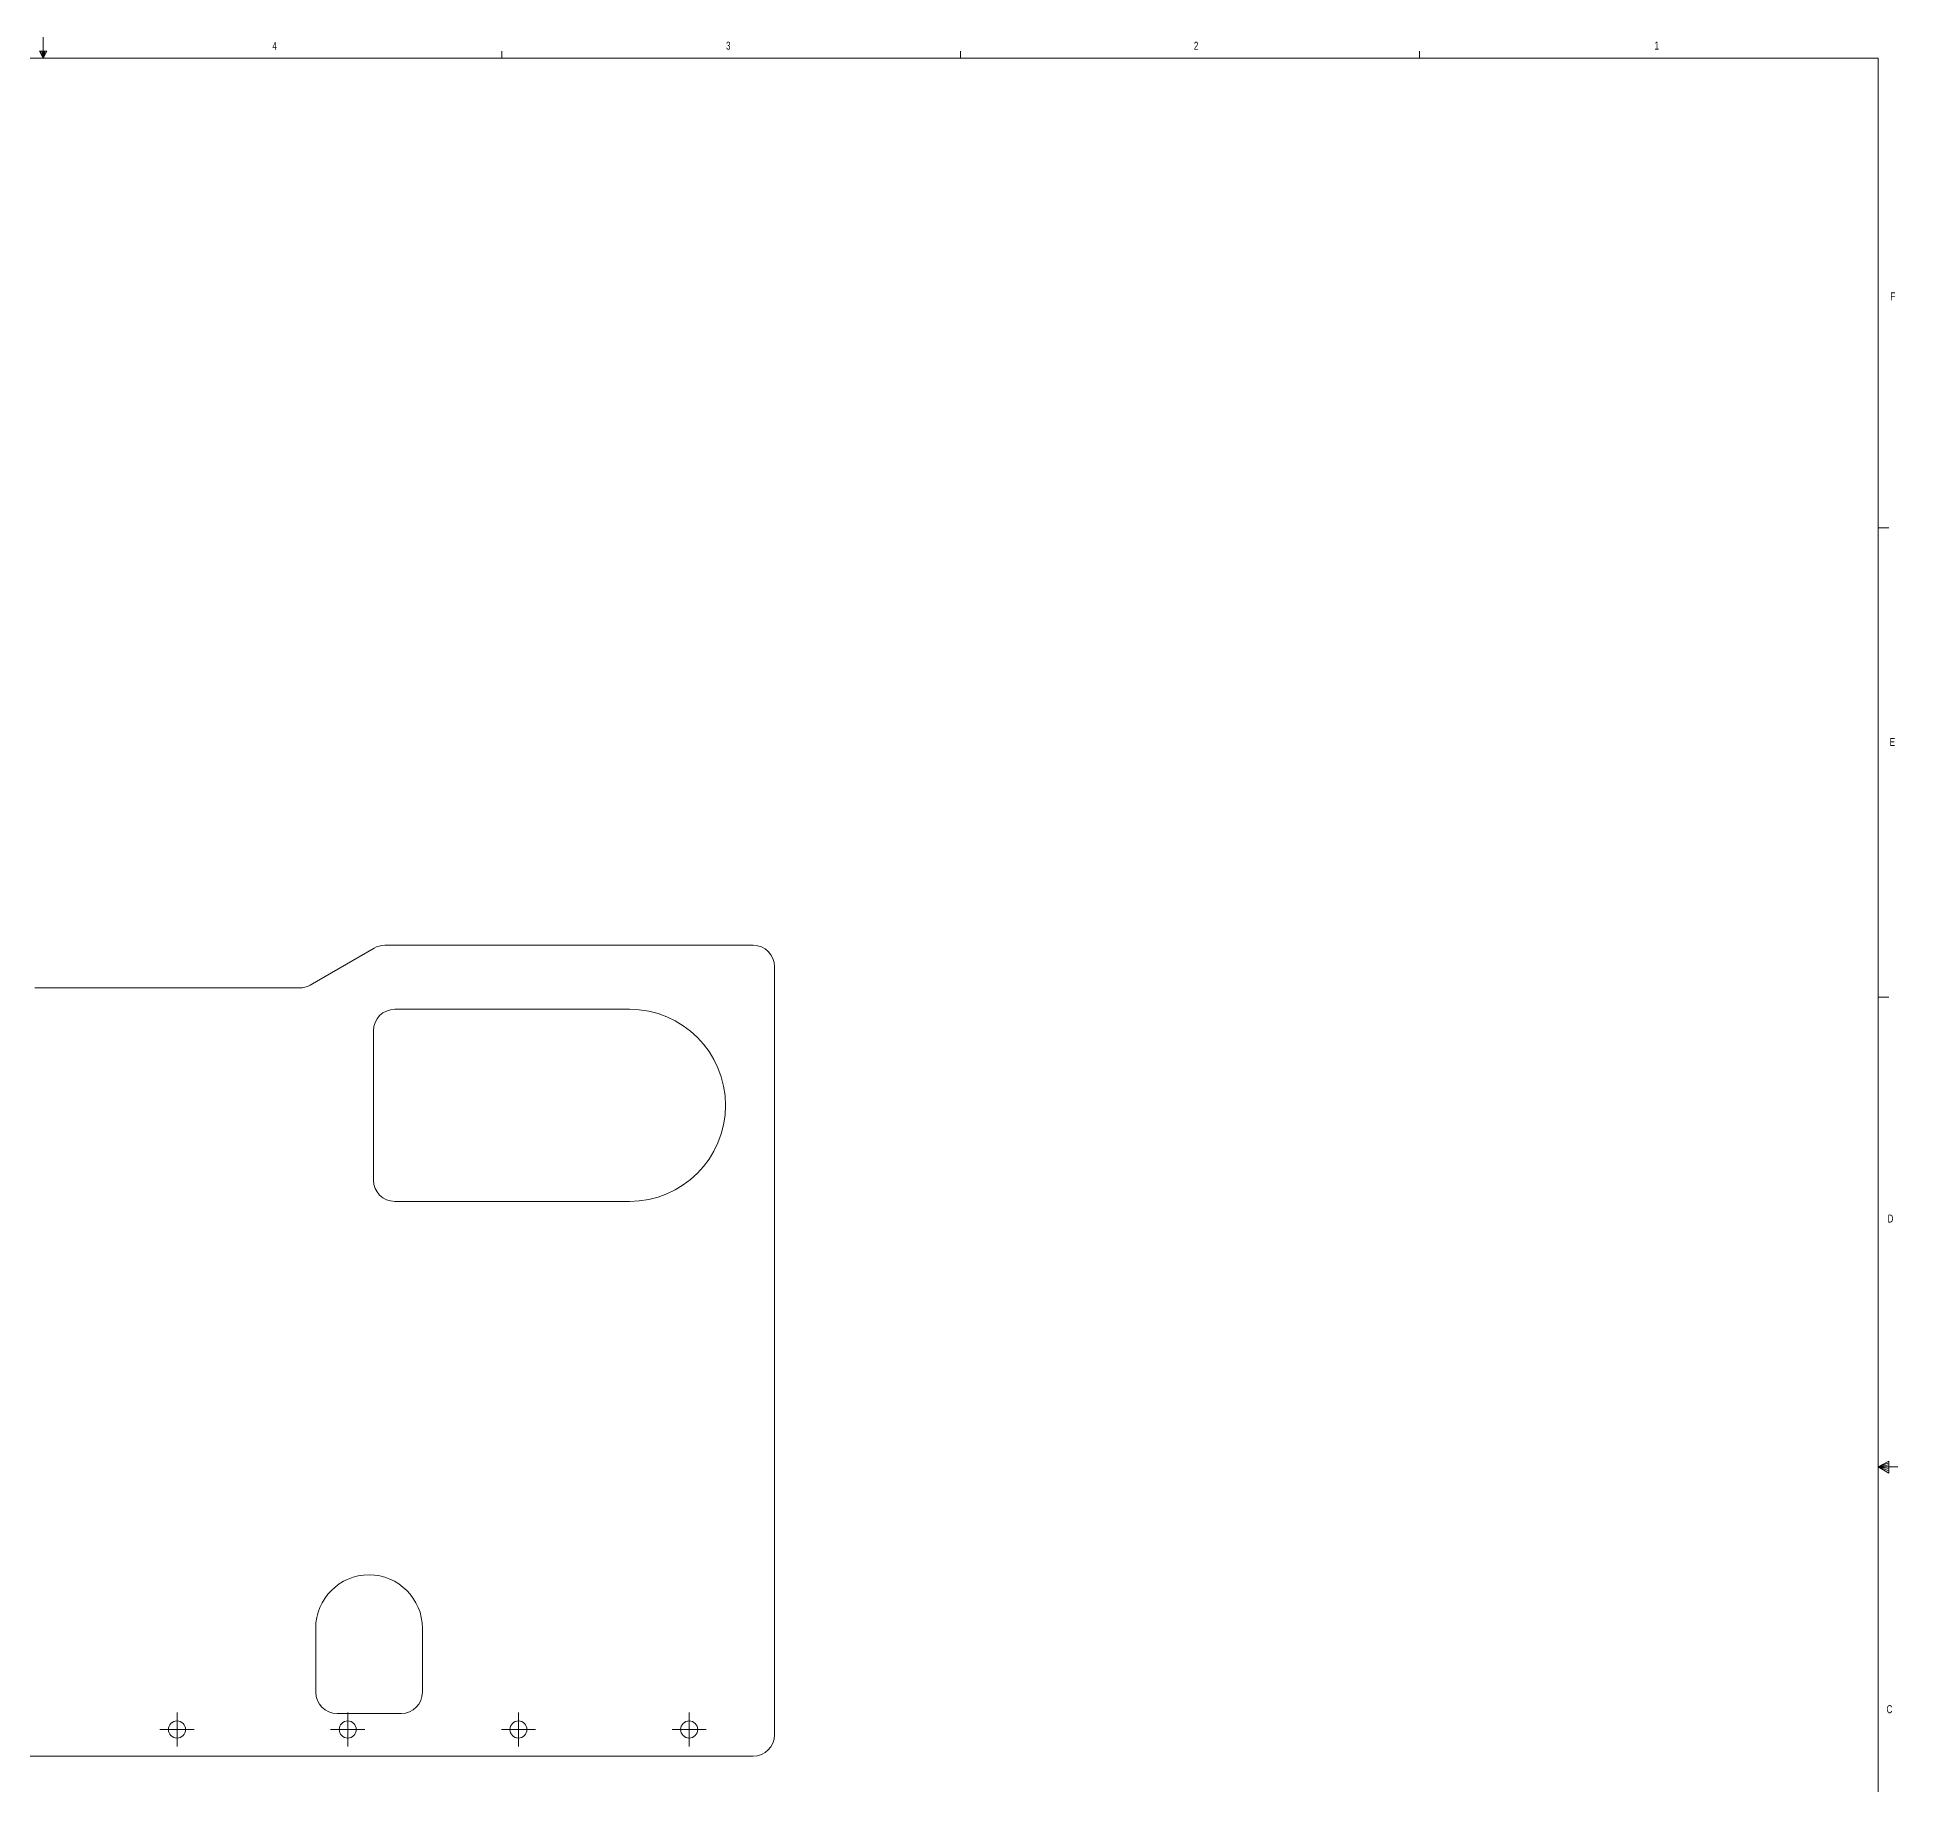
# Model space of a CAD drawing. Header units: inches. Extents: x 0.3 to 43.9, y 0.2 to 33.7.
# Drawn here: x 21.95 to 43.75, y 13.19 to 33.66 of the extents above; entities that cross this region are included whole.
import ezdxf

# ---------------------------------------------------------------- set-up
doc = ezdxf.new("R2010")
doc.units = ezdxf.units.IN
doc.header["$MEASUREMENT"] = 0
doc.styles.add('SLDTEXTSTYLE0', font='TXT', dxfattribs={"width": 0.75})

# ---------------------------------------------------------------- blocks, each defined once
blk = doc.blocks.new('SW_CENTERMARKSYMBOL_4')
at = {"color": 0, "linetype": 'Continuous', "lineweight": 0}
for p, q in [((-0.1, 0), (-0.2, 0)), ((0, 0), (-0.1, 0)), ((0, 0.1), (0, 0.2)), ((0, 0), (0, 0.1)), ((0, 0), (0, -0.1)), ((0, 0), (0.1, 0)), ((0.1, 0), (0.2, 0)), ((0, -0.1), (0, -0.2))]:
    blk.add_line(p, q, dxfattribs=at)
blk = doc.blocks.new('SW_CENTERMARKSYMBOL_5')
at = {"color": 0, "linetype": 'Continuous', "lineweight": 0}
for p, q in [((-0.1, 0), (-0.2, 0)), ((0, 0), (-0.1, 0)), ((0, 0.1), (0, 0.2)), ((0, 0), (0, 0.1)), ((0, 0), (0, -0.1)), ((0, 0), (0.1, 0)), ((0.1, 0), (0.2, 0)), ((0, -0.1), (0, -0.2))]:
    blk.add_line(p, q, dxfattribs=at)
blk = doc.blocks.new('SW_CENTERMARKSYMBOL_6')
at = {"color": 0, "linetype": 'Continuous', "lineweight": 0}
for p, q in [((-0.1, 0), (-0.2, 0)), ((0, 0), (-0.1, 0)), ((0, 0.1), (0, 0.2)), ((0, 0), (0, 0.1)), ((0, 0), (0, -0.1)), ((0, 0), (0.1, 0)), ((0.1, 0), (0.2, 0)), ((0, -0.1), (0, -0.2))]:
    blk.add_line(p, q, dxfattribs=at)
blk = doc.blocks.new('SW_CENTERMARKSYMBOL_7')
at = {"color": 0, "linetype": 'Continuous', "lineweight": 0}
for p, q in [((-0.1, 0), (-0.2, 0)), ((0, 0), (-0.1, 0)), ((0, 0.1), (0, 0.2)), ((0, 0), (0, 0.1)), ((0, 0), (0, -0.1)), ((0, 0), (0.1, 0)), ((0.1, 0), (0.2, 0)), ((0, -0.1), (0, -0.2))]:
    blk.add_line(p, q, dxfattribs=at)

msp = doc.modelspace()

# ---------------------------------------------------------------- linework, layer by layer
at = {"color": 7, "linetype": 'Continuous', "lineweight": 0}
for p, q in [((22.023, 33.411), (22.023, 33.658)), ((0.523, 33.411), (43.523, 33.411)), ((21.981, 33.496), (22.067, 33.496)), ((22.023, 33.411), (21.981, 33.496)), ((22.023, 33.411), (21.989, 33.496)), ((22.023, 33.411), (22.009, 33.496)), ((22.023, 33.411), (22.036, 33.496)), ((22.023, 33.411), (22.046, 33.496)), ((22.023, 33.411), (22.067, 33.496)), ((27.398, 33.411), (27.398, 33.495)), ((32.773, 33.411), (32.773, 33.495)), ((38.148, 33.411), (38.148, 33.495)), ((43.523, 0.411), (43.523, 33.411)), ((43.523, 27.911), (43.648, 27.911)), ((43.523, 22.411), (43.648, 22.411)), ((43.523, 16.911), (43.647, 16.976)), ((43.647, 16.958), (43.523, 16.911)), ((43.647, 16.934), (43.523, 16.911)), ((43.647, 16.891), (43.523, 16.911)), ((43.647, 16.865), (43.523, 16.911)), ((43.647, 16.837), (43.523, 16.911)), ((43.523, 16.911), (43.752, 16.911)), ((43.647, 16.976), (43.647, 16.837))]:
    msp.add_line(p, q, dxfattribs=at)
at = {"color": 7, "linetype": 'Continuous', "lineweight": 15}
for p, q in [((25.151, 22.554), (25.901, 22.987)), ((30.342, 23.02), (26.026, 23.02)), ((30.592, 13.77), (30.592, 22.77)), ((21.927, 22.52), (25.026, 22.52)), ((28.893, 22.27), (26.143, 22.27)), ((25.893, 22.02), (25.893, 20.27)), ((26.143, 20.02), (28.893, 20.02)), ((25.217, 15.02), (25.217, 14.27)), ((26.467, 14.27), (26.467, 15.02)), ((25.467, 14.02), (26.217, 14.02)), ((14.842, 13.52), (30.342, 13.52))]:
    msp.add_line(p, q, dxfattribs=at)
for centre in [(23.592, 13.833), (25.592, 13.833), (27.592, 13.833), (29.592, 13.833)]:
    msp.add_circle(centre, 0.1, dxfattribs=at)
for centre, radius, start, end in [((26.026, 22.77), 0.25, 90, 120), ((30.342, 22.77), 0.25, 0, 90), ((25.026, 22.77), 0.25, 270, 300), ((26.143, 22.02), 0.25, 90, 180), ((28.893, 21.145), 1.125, 270, 90), ((26.143, 20.27), 0.25, 180, 270), ((25.842, 15.02), 0.625, 0, 180), ((25.467, 14.27), 0.25, 180, 270), ((26.217, 14.27), 0.25, 270, 0), ((30.342, 13.77), 0.25, 270, 0)]:
    msp.add_arc(centre, radius, start, end, dxfattribs=at)

# ---------------------------------------------------------------- block references
at = {"color": 7, "linetype": 'Continuous', "lineweight": 0}
for name, p in [('SW_CENTERMARKSYMBOL_4', (23.592, 13.833)), ('SW_CENTERMARKSYMBOL_5', (25.592, 13.833)), ('SW_CENTERMARKSYMBOL_6', (27.592, 13.833)), ('SW_CENTERMARKSYMBOL_7', (29.592, 13.833))]:
    msp.add_blockref(name, p, dxfattribs=at)

# ---------------------------------------------------------------- texts
at = {"color": 7, "linetype": 'Continuous', "lineweight": 0, "char_height": 0.0938, "attachment_point": 1, "style": 'SLDTEXTSTYLE0'}
for s, insert in [('4', (24.709, 33.603)), ('3', (30.024, 33.606)), ('2', (35.505, 33.605)), ('1', (40.902, 33.607)), ('F', (43.665, 30.669)), ('E', (43.657, 25.449)), ('D', (43.632, 19.866)), ('C', (43.62, 14.118))]:
    msp.add_mtext(s, dxfattribs=dict(at, insert=insert))

doc.saveas('drawing.dxf')
